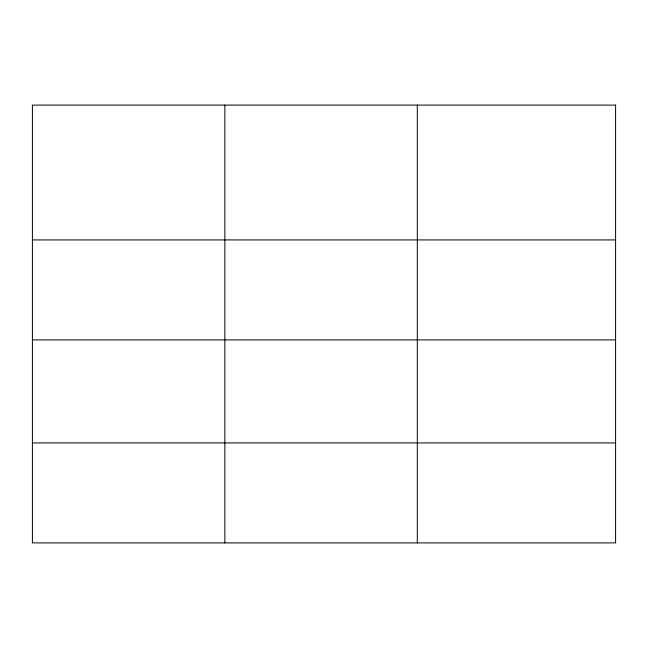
<?xml version="1.0" encoding="UTF-8"?>
<svg xmlns="http://www.w3.org/2000/svg" width="648" height="648" viewBox="0 0 648 648"><rect width="100%" height="100%" fill="white"/><g stroke="black" fill="none" stroke-linecap="round" stroke-linejoin="round"><path stroke-width="0.97" d="M32.4 239.922L615.6 239.922M32.4 339.908L615.6 339.908M32.4 442.924L615.6 442.924M417.312 105.098L417.312 542.903M224.856 105.098L224.856 542.903M615.6 105.098L32.4 105.098L32.4 542.903L615.6 542.903L615.6 105.098"/></g></svg>
